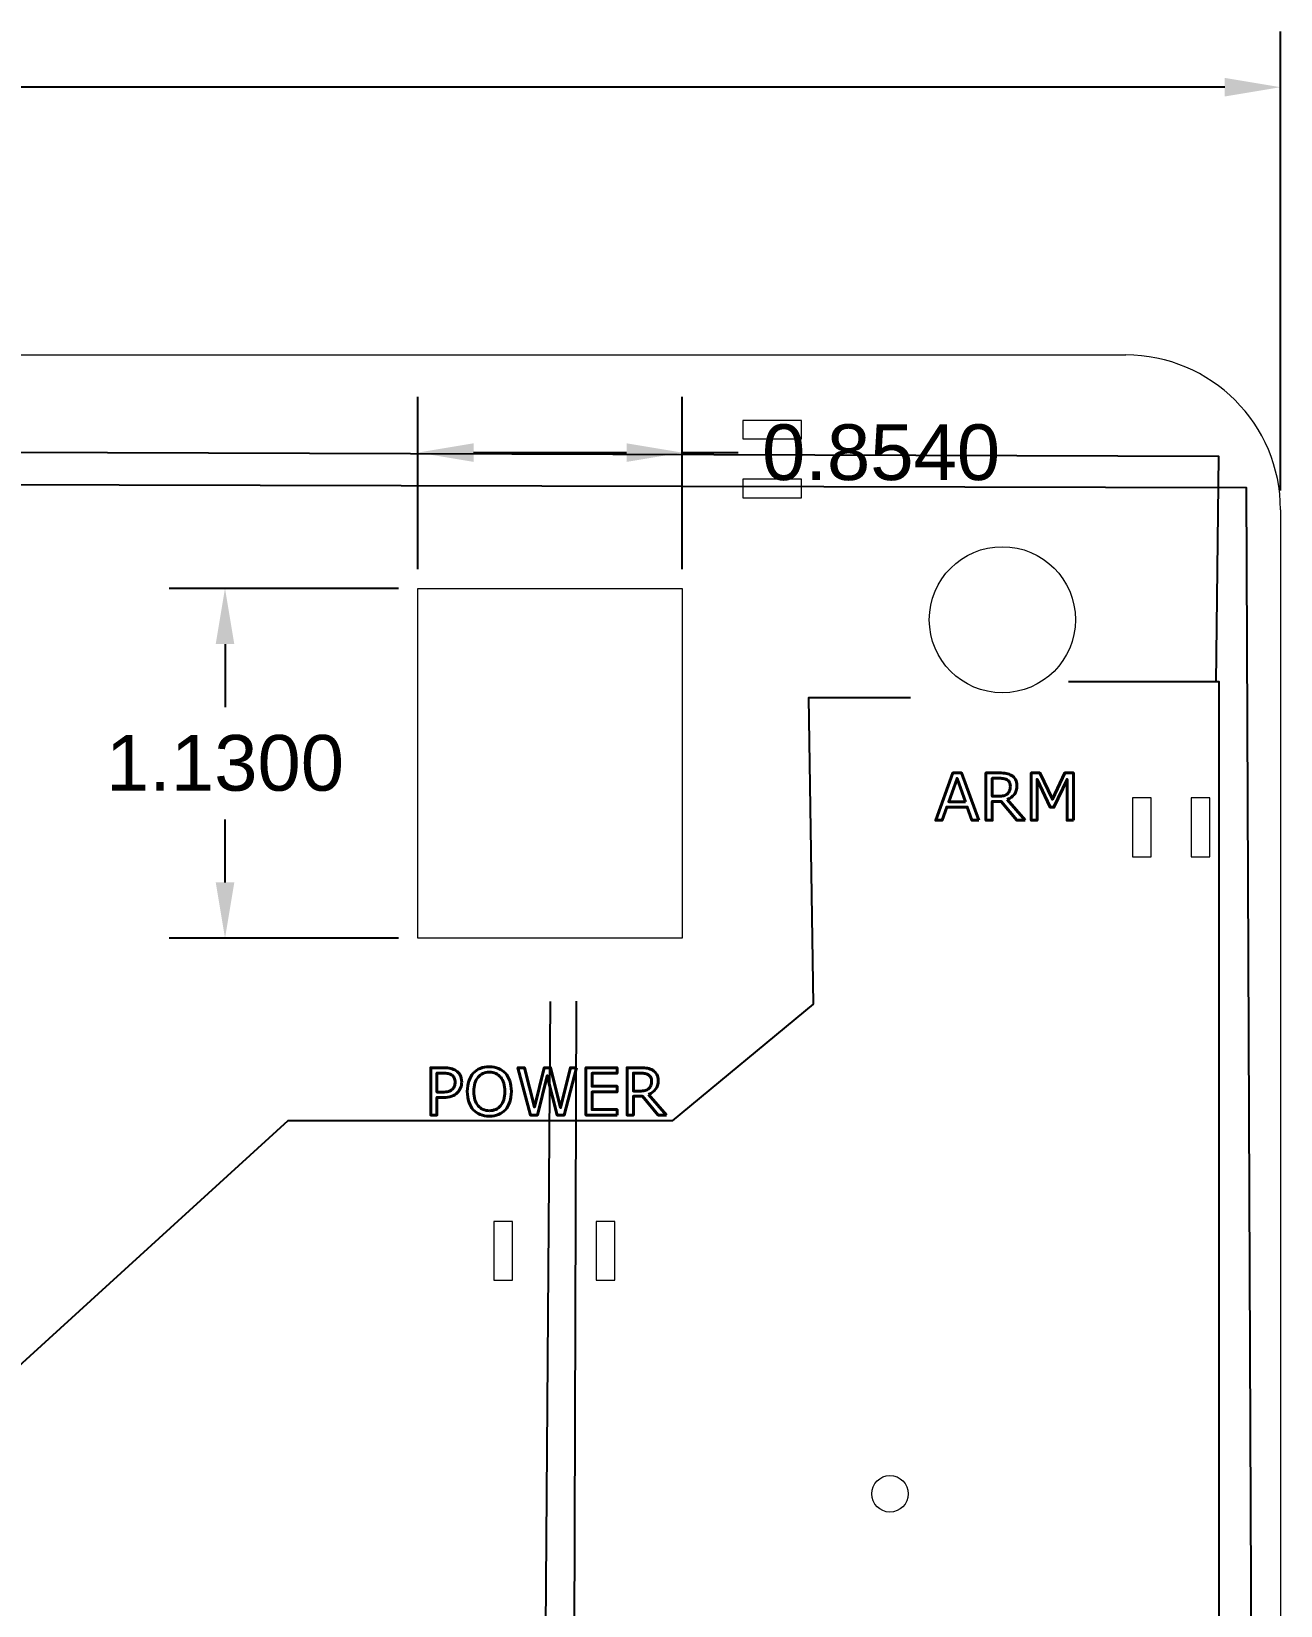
# Model space of a CAD drawing. Header units: inches. Extents: x 0.2 to 18.2, y 0.2 to 14.
# Drawn here: x 14.21 to 18.24, y 8.88 to 13.96 of the extents above; entities that cross this region are included whole.
import ezdxf

# ---------------------------------------------------------------- set-up
doc = ezdxf.new("R2010")
doc.units = ezdxf.units.IN
doc.header["$MEASUREMENT"] = 0
doc.layers.get('0').update_dxf_attribs({"lineweight": 0})
doc.layers.get('0').transparency = 0.37
for name, color, linetype, plot in [('Non Cut', 2, 'Continuous', False), ('Wire - V-', 5, 'Continuous', False), ('Wires - V+', 1, 'Continuous', False)]:
    doc.layers.add(name, color=color, linetype=linetype, plot=plot)
doc.layers.add('raster', color=7, linetype='Continuous', lineweight=40)
doc.layers.add('Strain Relief', color=7, linetype='Continuous', lineweight=0)
doc.styles.get("Standard").update_dxf_attribs({"font": 'Arial.ttf'})
doc.dimstyles.get("Standard").update_dxf_attribs({"dimtxt": 0.18, "dimasz": 0.18, "dimexe": 0.18, "dimexo": 0.0625, "dimgap": 0.09, "dimtad": 0, "dimtih": 1, "dimtoh": 1, "dimdec": 4, "dimzin": 0, "dimdsep": 46, "dimtxsty": 'Standard', "dimcen": 0.09, "dimadec": 0, "dimazin": 0, "dimtfac": 1, "dimtdec": 4, "dimtofl": 0, "dimtmove": 0, "dimatfit": 3, "dimfxl": 1, "dimtolj": 1, "dimtzin": 0, "dimarcsym": 0})

# ---------------------------------------------------------------- blocks, each defined once
blk = doc.blocks.new('*D1')
at = {"layer": 'Defpoints', "color": 0, "transparency": 16777216}
for p in [(18.2397, 13.78), (6.2397, 12.415), (18.2397, 12.415)]:
    blk.add_point(p, dxfattribs=at)
at = {"layer": 'Non Cut', "color": 0, "lineweight": -2, "transparency": 16777216}
for p, q in [((6.2397, 12.4775), (6.2397, 13.96)), ((18.2397, 12.4775), (18.2397, 13.96)), ((6.4197, 13.78), (11.715, 13.78)), ((18.0597, 13.78), (12.7643, 13.78))]:
    blk.add_line(p, q, dxfattribs=at)
at = {"layer": 'Non Cut', "color": 0, "transparency": 16777216}
for points in [[(6.4197, 13.81), (6.4197, 13.75), (6.2397, 13.78)], [(18.0597, 13.81), (18.0597, 13.75), (18.2397, 13.78)]]:
    blk.add_solid(points, dxfattribs=at)
at = {"layer": 'Non Cut', "color": 0, "transparency": 16777216, "insert": (12.2397, 13.78), "char_height": 0.18, "attachment_point": 5}
blk.add_mtext('\\A1;12.0000', dxfattribs=at)
blk = doc.blocks.new('*D8')
at = {"layer": 'Defpoints', "color": 0, "transparency": 16777216}
for p in [(15.4533, 12.161), (14.8302, 11.031), (15.4533, 11.031)]:
    blk.add_point(p, dxfattribs=at)
at = {"layer": 'Non Cut', "color": 0, "lineweight": -2, "transparency": 16777216}
for p, q in [((15.3908, 12.161), (14.6502, 12.161)), ((14.8302, 11.981), (14.8302, 11.7772)), ((14.8302, 11.211), (14.8302, 11.4148)), ((15.3908, 11.031), (14.6502, 11.031))]:
    blk.add_line(p, q, dxfattribs=at)
at = {"layer": 'Non Cut', "color": 0, "transparency": 16777216}
for points in [[(14.8002, 11.981), (14.8602, 11.981), (14.8302, 12.161)], [(14.8002, 11.211), (14.8602, 11.211), (14.8302, 11.031)]]:
    blk.add_solid(points, dxfattribs=at)
at = {"layer": 'Non Cut', "color": 0, "transparency": 16777216, "insert": (14.8302, 11.596), "char_height": 0.18, "attachment_point": 5}
blk.add_mtext('\\A1;1.1300', dxfattribs=at)
blk = doc.blocks.new('*D9')
at = {"layer": 'Defpoints', "color": 0, "transparency": 16777216}
for p in [(16.3073, 12.5996), (15.4533, 12.161), (16.3073, 12.161)]:
    blk.add_point(p, dxfattribs=at)
at = {"layer": 'Non Cut', "color": 0, "lineweight": -2, "transparency": 16777216}
for p, q in [((15.4533, 12.2235), (15.4533, 12.7796)), ((16.3073, 12.2235), (16.3073, 12.7796)), ((15.6333, 12.5996), (16.1273, 12.5996)), ((16.3073, 12.5996), (16.4873, 12.5996))]:
    blk.add_line(p, q, dxfattribs=at)
at = {"layer": 'Non Cut', "color": 0, "transparency": 16777216}
for points in [[(15.6333, 12.6296), (15.6333, 12.5696), (15.4533, 12.5996)], [(16.1273, 12.6296), (16.1273, 12.5696), (16.3073, 12.5996)]]:
    blk.add_solid(points, dxfattribs=at)
at = {"layer": 'Non Cut', "color": 0, "transparency": 16777216, "insert": (16.9494, 12.5996), "char_height": 0.18, "attachment_point": 5}
blk.add_mtext('\\A1;0.8540', dxfattribs=at)

msp = doc.modelspace()

# ---------------------------------------------------------------- linework, layer by layer
for p, q in [((6.73968, 12.915), (17.73968, 12.915)), ((18.23968, 12.415), (18.23968, 4.29)), ((15.45333, 12.161), (16.30733, 12.161)), ((15.45333, 11.03099), (15.45333, 12.161)), ((16.30733, 12.161), (16.30733, 11.03099)), ((16.30733, 11.03099), (15.45333, 11.03099))]:
    msp.add_line(p, q)
for centre, radius in [((17.34122, 12.0596), 0.236), ((16.97813, 9.23585), 0.059)]:
    msp.add_circle(centre, radius)
msp.add_arc((17.73968, 12.415), 0.5, 0, 90)
at = {"layer": 'raster', "color": 7}
for points in [[(17.26465, 11.41167), (17.24294, 11.41167), (17.22792, 11.45437), (17.16165, 11.45437), (17.14663, 11.41167), (17.12595, 11.41167), (17.18172, 11.56488), (17.20888, 11.56488)], [(17.22164, 11.47186), (17.19478, 11.54708), (17.16783, 11.47186)], [(17.57086, 11.41167), (17.55049, 11.41167), (17.55049, 11.54368), (17.50789, 11.45386), (17.49575, 11.45386), (17.45346, 11.54368), (17.45346, 11.41167), (17.43442, 11.41167), (17.43442, 11.56488), (17.4622, 11.56488), (17.50305, 11.47958), (17.54256, 11.56488), (17.57086, 11.56488)], [(17.36703, 11.52176), (17.36703, 11.52176)], [(15.73587, 10.5948), (15.73587, 10.5948)], [(15.96584, 10.61239), (15.92602, 10.45918), (15.90307, 10.45918), (15.87087, 10.58636), (15.83938, 10.45918), (15.81695, 10.45918), (15.77641, 10.61239), (15.7973, 10.61239), (15.8295, 10.48501), (15.8612, 10.61239), (15.88188, 10.61239), (15.91388, 10.48378), (15.94588, 10.61239)], [(16.09672, 10.45918), (15.99578, 10.45918), (15.99578, 10.61239), (16.09672, 10.61239), (16.09672, 10.59428), (16.01615, 10.59428), (16.01615, 10.5523), (16.09672, 10.5523), (16.09672, 10.53419), (16.01615, 10.53419), (16.01615, 10.47729), (16.09672, 10.47729)], [(15.57351, 10.56558), (15.57351, 10.56558)], [(15.5947, 10.56609), (15.5947, 10.56609)], [(15.73402, 10.53574), (15.73402, 10.53574)], [(16.20825, 10.56928), (16.20825, 10.56928)]]:
    msp.add_lwpolyline(points, close=True, dxfattribs=at)
for points in [[(17.41467, 11.41167), (17.38822, 11.41167), (17.33698, 11.47258), (17.30828, 11.47258), (17.30828, 11.41167), (17.2879, 11.41167), (17.2879, 11.56488), (17.33081, 11.56488)], [(17.33225, 11.54738), (17.30828, 11.54738), (17.30828, 11.48956), (17.32885, 11.48956)], [(17.35705, 11.47865), (17.41467, 11.41167)], [(15.53523, 10.51629), (15.51486, 10.51629), (15.51486, 10.45918), (15.49448, 10.45918), (15.49448, 10.61239), (15.53605, 10.61239)], [(15.53502, 10.5949), (15.51486, 10.5949), (15.51486, 10.53368), (15.53204, 10.53368)], [(16.25589, 10.45918), (16.22945, 10.45918), (16.17821, 10.5201), (16.1495, 10.5201), (16.1495, 10.45918), (16.12913, 10.45918), (16.12913, 10.61239), (16.17204, 10.61239)], [(16.17348, 10.5949), (16.1495, 10.5949), (16.1495, 10.53707), (16.17008, 10.53707)], [(16.19827, 10.52617), (16.25589, 10.45918)]]:
    msp.add_lwpolyline(points, dxfattribs=at)
for points in [[(17.33081, 11.56488), (17.34007, 11.56488), (17.34779, 11.56426), (17.35396, 11.56303)], [(17.34655, 11.54615), (17.3425, 11.54697), (17.33774, 11.54738), (17.33225, 11.54738)], [(17.35705, 11.54203), (17.3541, 11.54402), (17.3506, 11.5454), (17.34655, 11.54615)], [(17.35396, 11.56303), (17.36013, 11.56186), (17.36569, 11.55973), (17.37063, 11.55665)], [(17.37063, 11.55665), (17.37619, 11.55315), (17.38051, 11.54872), (17.38359, 11.54337)], [(17.38359, 11.54337), (17.38675, 11.53809), (17.38833, 11.53137), (17.38833, 11.52321)], [(17.34573, 11.4912), (17.35053, 11.49237), (17.35461, 11.4945), (17.35797, 11.49758)], [(17.36466, 11.53339), (17.36315, 11.53682), (17.36061, 11.5397), (17.35705, 11.54203)], [(17.37999, 11.49542), (17.37444, 11.48802), (17.36679, 11.48243), (17.35705, 11.47865)], [(17.35797, 11.49758), (17.36106, 11.50046), (17.36332, 11.50376), (17.36476, 11.50746)], [(17.36703, 11.52176), (17.36703, 11.52615), (17.36624, 11.53003), (17.36466, 11.53339)], [(17.36476, 11.50746), (17.36627, 11.51123), (17.36703, 11.516), (17.36703, 11.52176)], [(17.38833, 11.52321), (17.38833, 11.51216), (17.38555, 11.5029), (17.37999, 11.49542)], [(17.32885, 11.48956), (17.3353, 11.48956), (17.34093, 11.49011), (17.34573, 11.4912)], [(15.55097, 10.59346), (15.54679, 10.59442), (15.54147, 10.5949), (15.53502, 10.5949)], [(15.53605, 10.61239), (15.54524, 10.61239), (15.55303, 10.6116), (15.55941, 10.61003)], [(15.56229, 10.58893), (15.559, 10.59106), (15.55523, 10.59257), (15.55097, 10.59346)], [(15.55941, 10.61003), (15.56579, 10.60852), (15.57145, 10.60612), (15.57639, 10.60282)], [(15.57073, 10.57936), (15.56888, 10.58327), (15.56606, 10.58646), (15.56229, 10.58893)], [(15.57351, 10.56558), (15.57351, 10.57086), (15.57258, 10.57545), (15.57073, 10.57936)], [(15.57639, 10.60282), (15.58222, 10.59891), (15.58671, 10.59404), (15.58987, 10.58821)], [(15.58987, 10.58821), (15.59309, 10.58238), (15.5947, 10.57501), (15.5947, 10.56609)], [(15.61785, 10.56928), (15.62115, 10.57923), (15.62595, 10.58773), (15.63226, 10.5948)], [(15.63226, 10.5948), (15.63829, 10.60152), (15.64577, 10.60666), (15.65469, 10.61023)], [(15.64738, 10.58173), (15.63853, 10.57096), (15.63411, 10.55563), (15.63411, 10.53574)], [(15.68412, 10.59799), (15.66855, 10.59799), (15.6563, 10.59257), (15.64738, 10.58173)], [(15.65469, 10.61023), (15.66367, 10.6138), (15.67345, 10.61558), (15.68401, 10.61558)], [(15.68401, 10.61558), (15.69499, 10.61558), (15.70483, 10.61376), (15.71354, 10.61013)], [(15.72064, 10.58173), (15.71173, 10.59257), (15.69955, 10.59799), (15.68412, 10.59799)], [(15.71354, 10.61013), (15.72232, 10.60656), (15.72977, 10.60145), (15.73587, 10.5948)], [(15.73402, 10.53574), (15.73402, 10.55563), (15.72956, 10.57096), (15.72064, 10.58173)], [(15.73587, 10.5948), (15.74211, 10.58794), (15.74688, 10.57954), (15.75017, 10.56959)], [(16.17204, 10.61239), (16.1813, 10.61239), (16.18901, 10.61178), (16.19519, 10.61054)], [(16.18778, 10.59367), (16.18373, 10.59449), (16.17896, 10.5949), (16.17348, 10.5949)], [(16.19827, 10.58955), (16.19532, 10.59154), (16.19183, 10.59291), (16.18778, 10.59367)], [(16.19519, 10.61054), (16.20136, 10.60937), (16.20692, 10.60725), (16.21186, 10.60416)], [(16.20589, 10.58091), (16.20438, 10.58434), (16.20184, 10.58722), (16.19827, 10.58955)], [(16.20825, 10.56928), (16.20825, 10.57367), (16.20746, 10.57755), (16.20589, 10.58091)], [(16.21186, 10.60416), (16.21741, 10.60066), (16.22173, 10.59624), (16.22482, 10.59089)], [(16.22482, 10.59089), (16.22797, 10.58561), (16.22955, 10.57888), (16.22955, 10.57072)], [(15.53204, 10.53368), (15.54027, 10.53368), (15.54696, 10.5344), (15.5521, 10.53584)], [(15.5521, 10.53584), (15.55725, 10.53735), (15.56143, 10.53971), (15.56466, 10.54294)], [(15.58122, 10.53214), (15.57594, 10.52685), (15.5697, 10.52288), (15.5625, 10.5202)], [(15.56466, 10.54294), (15.56788, 10.54623), (15.57015, 10.5497), (15.57145, 10.55333)], [(15.57145, 10.55333), (15.57282, 10.55697), (15.57351, 10.56105), (15.57351, 10.56558)], [(15.5911, 10.54716), (15.58877, 10.5414), (15.58548, 10.53639), (15.58122, 10.53214)], [(15.5947, 10.56609), (15.5947, 10.5593), (15.5935, 10.55299), (15.5911, 10.54716)], [(15.61291, 10.53574), (15.61291, 10.54822), (15.61456, 10.5594), (15.61785, 10.56928)], [(15.61785, 10.50189), (15.61456, 10.51176), (15.61291, 10.52305), (15.61291, 10.53574)], [(15.63411, 10.53574), (15.63411, 10.51564), (15.63864, 10.50024), (15.64769, 10.48954)], [(15.72044, 10.48954), (15.72949, 10.50024), (15.73402, 10.51564), (15.73402, 10.53574)], [(15.75522, 10.53574), (15.75522, 10.52312), (15.7535, 10.5118), (15.75007, 10.50178)], [(15.75017, 10.56959), (15.75353, 10.55964), (15.75522, 10.54836), (15.75522, 10.53574)], [(16.17008, 10.53707), (16.17653, 10.53707), (16.18215, 10.53762), (16.18695, 10.53872)], [(16.18695, 10.53872), (16.19176, 10.53989), (16.19584, 10.54201), (16.1992, 10.5451)], [(16.22122, 10.54294), (16.21566, 10.53553), (16.20801, 10.52994), (16.19827, 10.52617)], [(16.1992, 10.5451), (16.20229, 10.54798), (16.20455, 10.55127), (16.20599, 10.55498)], [(16.20599, 10.55498), (16.2075, 10.55875), (16.20825, 10.56352), (16.20825, 10.56928)], [(16.22955, 10.57072), (16.22955, 10.55968), (16.22677, 10.55042), (16.22122, 10.54294)], [(15.5625, 10.5202), (15.55529, 10.51759), (15.54621, 10.51629), (15.53523, 10.51629)], [(15.63216, 10.47688), (15.62598, 10.48367), (15.62121, 10.49201), (15.61785, 10.50189)], [(15.65459, 10.46135), (15.64581, 10.46491), (15.63833, 10.47009), (15.63216, 10.47688)], [(15.64769, 10.48954), (15.65675, 10.47891), (15.66889, 10.47359), (15.68412, 10.47359)], [(15.68412, 10.47359), (15.69934, 10.47359), (15.71145, 10.47891), (15.72044, 10.48954)], [(15.73587, 10.47688), (15.72956, 10.46995), (15.72208, 10.46474), (15.71344, 10.46124)], [(15.75007, 10.50178), (15.74671, 10.49184), (15.74198, 10.48354), (15.73587, 10.47688)], [(15.68401, 10.456), (15.67324, 10.456), (15.66343, 10.45778), (15.65459, 10.46135)], [(15.71344, 10.46124), (15.70487, 10.45774), (15.69506, 10.456), (15.68401, 10.456)]]:
    msp.add_open_spline(points, degree=3, dxfattribs=at)
at = {"layer": 'Strain Relief'}
for points in [[(16.69267, 12.64358), (16.69267, 12.70358), (16.50267, 12.70358), (16.50267, 12.64358)], [(16.69267, 12.45358), (16.69267, 12.51358), (16.50267, 12.51358), (16.50267, 12.45358)], [(17.76159, 11.29409), (17.82159, 11.29409), (17.82159, 11.48409), (17.76159, 11.48409)], [(17.95159, 11.29409), (18.01159, 11.29409), (18.01159, 11.48409), (17.95159, 11.48409)], [(15.699, 9.92578), (15.759, 9.92578), (15.759, 10.11578), (15.699, 10.11578)], [(16.029, 9.92578), (16.089, 9.92578), (16.089, 10.11578), (16.029, 10.11578)]]:
    msp.add_lwpolyline(points, close=True, dxfattribs=at)
at = {"layer": 'Wire - V-'}
for points in [[(15.01297, 5.83337), (14.64922, 6.169), (14.59326, 5.49775), (15.18085, 5.13415), (18.16078, 5.14813), (18.13004, 12.48545), (11.30092, 12.50166), (8.46662, 12.51622), (8.46662, 10.91719)], [(15.88037, 10.82583), (15.85239, 7.06401), (16.1182, 6.78432), (16.62185, 6.78432), (16.81772, 6.32283)]]:
    msp.add_lwpolyline(points, dxfattribs=at)
at = {"layer": 'Wires - V+'}
for points in [[(18.03148, 11.85726), (18.04017, 12.58723), (8.57563, 12.61848), (8.57563, 10.88824)], [(15.02713, 5.7267), (14.683, 5.99951), (14.67114, 5.48947), (15.22886, 5.22851), (18.04119, 5.25224), (18.04119, 7.09076), (18.04119, 10.21033), (18.04119, 11.85907), (17.55467, 11.85907)], [(17.04444, 11.80711), (16.71451, 11.80711), (16.73022, 10.81771), (16.27459, 10.4408), (15.0334, 10.4408), (14.13785, 9.62415), (6.82528, 9.64181), (6.4881, 9.1822), (6.4881, 7.94126), (6.4881, 6.86885), (6.74865, 6.57776), (14.05946, 6.59308)], [(15.96457, 10.82713), (15.95271, 7.0789), (16.1663, 6.8654), (16.70029, 6.87726), (16.91389, 6.35535)]]:
    msp.add_lwpolyline(points, dxfattribs=at)

# ---------------------------------------------------------------- dimensions: what is measured, and where the dimension line sits
at = {"layer": 'Non Cut'}
dim = msp.add_linear_dim(base=(18.23968, 13.78002), p1=(6.23968, 12.415), p2=(18.23968, 12.415), dimstyle='Standard', dxfattribs=at)
dim.commit()
dim.dimension.update_dxf_attribs({"geometry": '*D1', "text_midpoint": (12.23968, 13.78002), "dimtype": 160})
dim = msp.add_linear_dim(base=(16.30733, 12.59961), p1=(15.45333, 12.161), p2=(16.30733, 12.161), dimstyle='Standard', dxfattribs=at)
dim.commit()
dim.dimension.update_dxf_attribs({"geometry": '*D9', "text_midpoint": (16.94936, 12.59961)})
dim = msp.add_linear_dim(base=(14.83018, 11.03099), p1=(15.45333, 12.161), p2=(15.45333, 11.03099), angle=90, dimstyle='Standard', dxfattribs=at)
dim.commit()
dim.dimension.update_dxf_attribs({"geometry": '*D8', "text_midpoint": (14.83018, 11.596)})

doc.saveas('drawing.dxf')
